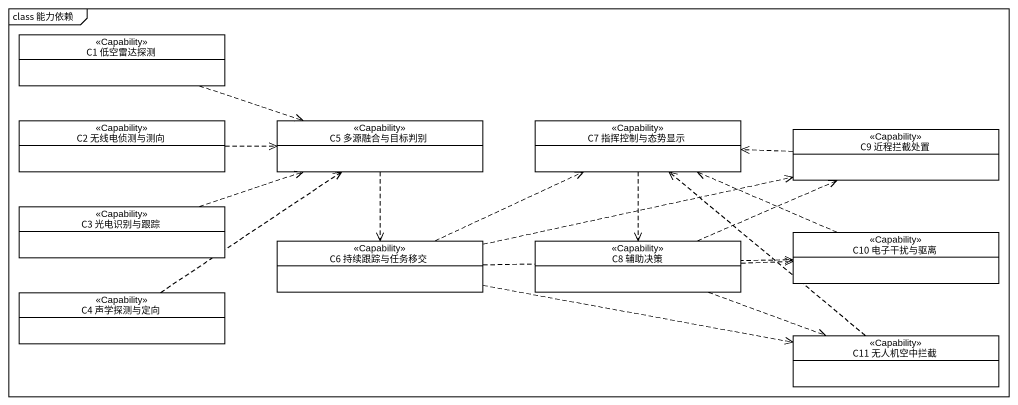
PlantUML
@startuml
mainframe class 能力依赖
hide circle
hide empty members
class "C1 低空雷达探测" as C1_低空雷达探测 <<Capability>>
class "C2 无线电侦测与测向" as C2_无线电侦测与测向 <<Capability>>
class "C5 多源融合与目标判别" as C5_多源融合与目标判别 <<Capability>>
class "C7 指挥控制与态势显示" as C7_指挥控制与态势显示 <<Capability>>
class "C9 近程拦截处置" as C9_近程拦截处置 <<Capability>>
class "C3 光电识别与跟踪" as C3_光电识别与跟踪 <<Capability>>
class "C6 持续跟踪与任务移交" as C6_持续跟踪与任务移交 <<Capability>>
class "C8 辅助决策" as C8_辅助决策 <<Capability>>
class "C10 电子干扰与驱离" as C10_电子干扰与驱离 <<Capability>>
class "C4 声学探测与定向" as C4_声学探测与定向 <<Capability>>
class "C11 无人机空中拦截" as C11_无人机空中拦截 <<Capability>>
C1_低空雷达探测 .right.> C5_多源融合与目标判别
C2_无线电侦测与测向 .right.> C5_多源融合与目标判别
C5_多源融合与目标判别 ..> C6_持续跟踪与任务移交
C7_指挥控制与态势显示 ..> C8_辅助决策
C9_近程拦截处置 .left.> C7_指挥控制与态势显示
C3_光电识别与跟踪 .right.> C5_多源融合与目标判别
C6_持续跟踪与任务移交 .right.> C7_指挥控制与态势显示
C6_持续跟踪与任务移交 .right.> C9_近程拦截处置
C6_持续跟踪与任务移交 .right.> C10_电子干扰与驱离
C6_持续跟踪与任务移交 .right.> C11_无人机空中拦截
C8_辅助决策 .right.> C9_近程拦截处置
C8_辅助决策 .right.> C10_电子干扰与驱离
C8_辅助决策 .right.> C11_无人机空中拦截
C10_电子干扰与驱离 .left.> C7_指挥控制与态势显示
C4_声学探测与定向 .up.> C5_多源融合与目标判别
C11_无人机空中拦截 .up.> C7_指挥控制与态势显示
@enduml
